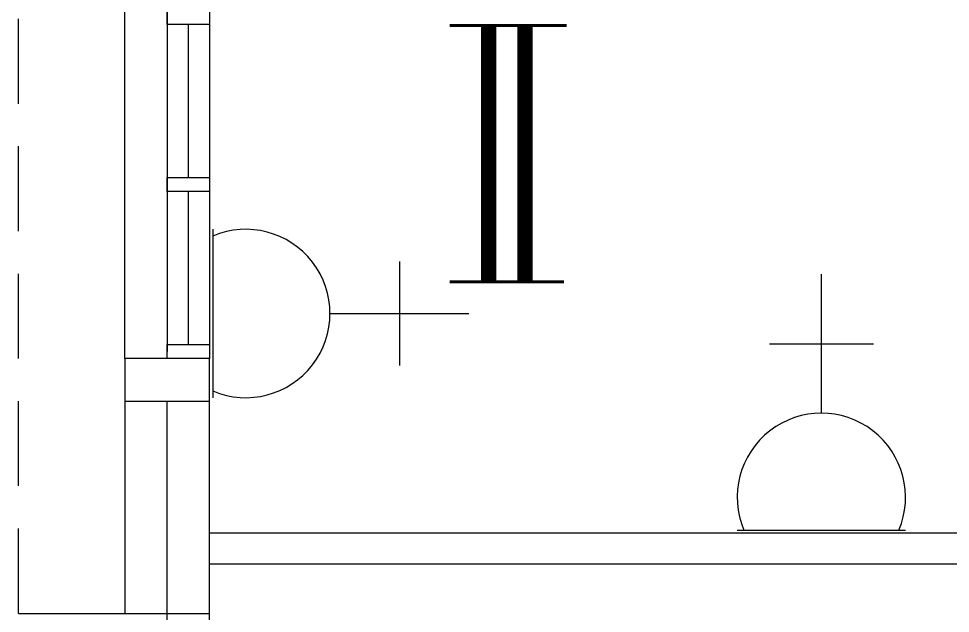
# Model space of a CAD drawing. Header units: inches. Extents: x 16928 to 514628, y -1471 to 241387.
# Drawn here: x 168855 to 172148, y 46615 to 48716 of the extents above; entities that cross this region are included whole.
import ezdxf

# ---------------------------------------------------------------- set-up
doc = ezdxf.new("R2010")
doc.units = ezdxf.units.IN
doc.header["$MEASUREMENT"] = 0
doc.linetypes.add('HIDDEN', pattern=[0.375, 0.25, -0.125])
for name, color, linetype in [('ELECT', 6, 'Continuous'), ('FITTING', 8, 'Continuous'), ('LW', 2, 'Continuous'), ('partition', 8, 'Continuous'), ('TB', 8, 'Continuous'), ('WALL', 1, 'Continuous'), ('WIN', 9, 'Continuous')]:
    doc.layers.add(name, color=color, linetype=linetype)

# ---------------------------------------------------------------- blocks, each defined once
blk = doc.blocks.new('13A SSO 300mm')
at = {"layer": 'ELECT', "color": 6}
for p, q in [((0, 413.8), (0, 904.4)), ((-184, 659.1), (184, 659.1)), ((-297.4, 0), (297.4, 0))]:
    blk.add_line(p, q, dxfattribs=at)
blk.add_arc((0, 116.3), 297.4, 336.9763, 203.0237, dxfattribs=at)

msp = doc.modelspace()

# ---------------------------------------------------------------- linework, layer by layer
at = {"layer": 'FITTING', "color": 3}
for points, const_width in [([(170515.8, 47786.3), (170515.8, 48686.3)], 54.6), ([(170644.7, 47786.3), (170644.7, 48686.3)], 54.6), ([(170378.2, 48692.3), (170663.3, 48692.3)], 10.9), ([(170516.9, 48692.3), (170792.1, 48692.3)], 10.9), ([(170378.2, 47786.3), (170653.4, 47786.3)], 10.9), ([(170507.1, 47786.3), (170782.3, 47786.3)], 10.9)]:
    msp.add_lwpolyline(points, dxfattribs=dict(at, const_width=const_width))
at = {"layer": 'LW', "linetype": 'HIDDEN', "ltscale": 1200}
msp.add_line((168855, 46615.4), (168855, 51415.4), dxfattribs=at)
at = {"layer": 'LW'}
for p, q in [((169230, 47515.4), (169230, 50515.4)), ((169230, 47365.4), (169230, 46615.4))]:
    msp.add_line(p, q, dxfattribs=at)
at = {"layer": 'partition'}
for p, q in [((169530, 46900.4), (173530, 46900.4)), ((169530, 46790.4), (169530, 46900.4)), ((169530, 46790.4), (173530, 46790.4))]:
    msp.add_line(p, q, dxfattribs=at)
at = {"layer": 'WALL'}
for p, q in [((169530, 44515.4), (169530, 47515.4)), ((169380, 44665.4), (169380, 47365.4)), ((168855, 46615.4), (169530, 46615.4))]:
    msp.add_line(p, q, dxfattribs=at)
msp.add_lwpolyline([(169530, 47365.4), (169530, 47515.4), (169230, 47515.4), (169230, 47365.4)], close=True, dxfattribs=at)
at = {"layer": 'WIN'}
for p, q in [((169530, 50515.4), (169530, 47515.4)), ((169380, 50490.4), (169380, 47540.4)), ((169455, 48155.4), (169455, 48695.4)), ((169455, 47565.4), (169455, 48105.4))]:
    msp.add_line(p, q, dxfattribs=at)
for points in [[(169380, 48695.4), (169380, 48745.4), (169530, 48745.4), (169530, 48695.4)], [(169380, 48105.4), (169380, 48155.4), (169530, 48155.4), (169530, 48105.4)], [(169380, 47515.4), (169380, 47565.4), (169530, 47565.4), (169530, 47515.4)]]:
    msp.add_lwpolyline(points, close=True, dxfattribs=at)

# ---------------------------------------------------------------- block references
at = {"layer": 'TB', "color": 6, "linetype": 'Continuous', "rotation": 270}
msp.add_blockref('13A SSO 300mm', (169541.6, 47674.7), dxfattribs=at)
at = {"layer": 'TB', "color": 6, "linetype": 'Continuous'}
msp.add_blockref('13A SSO 300mm', (171692.1, 46908.9), dxfattribs=at)

doc.saveas('drawing.dxf')
